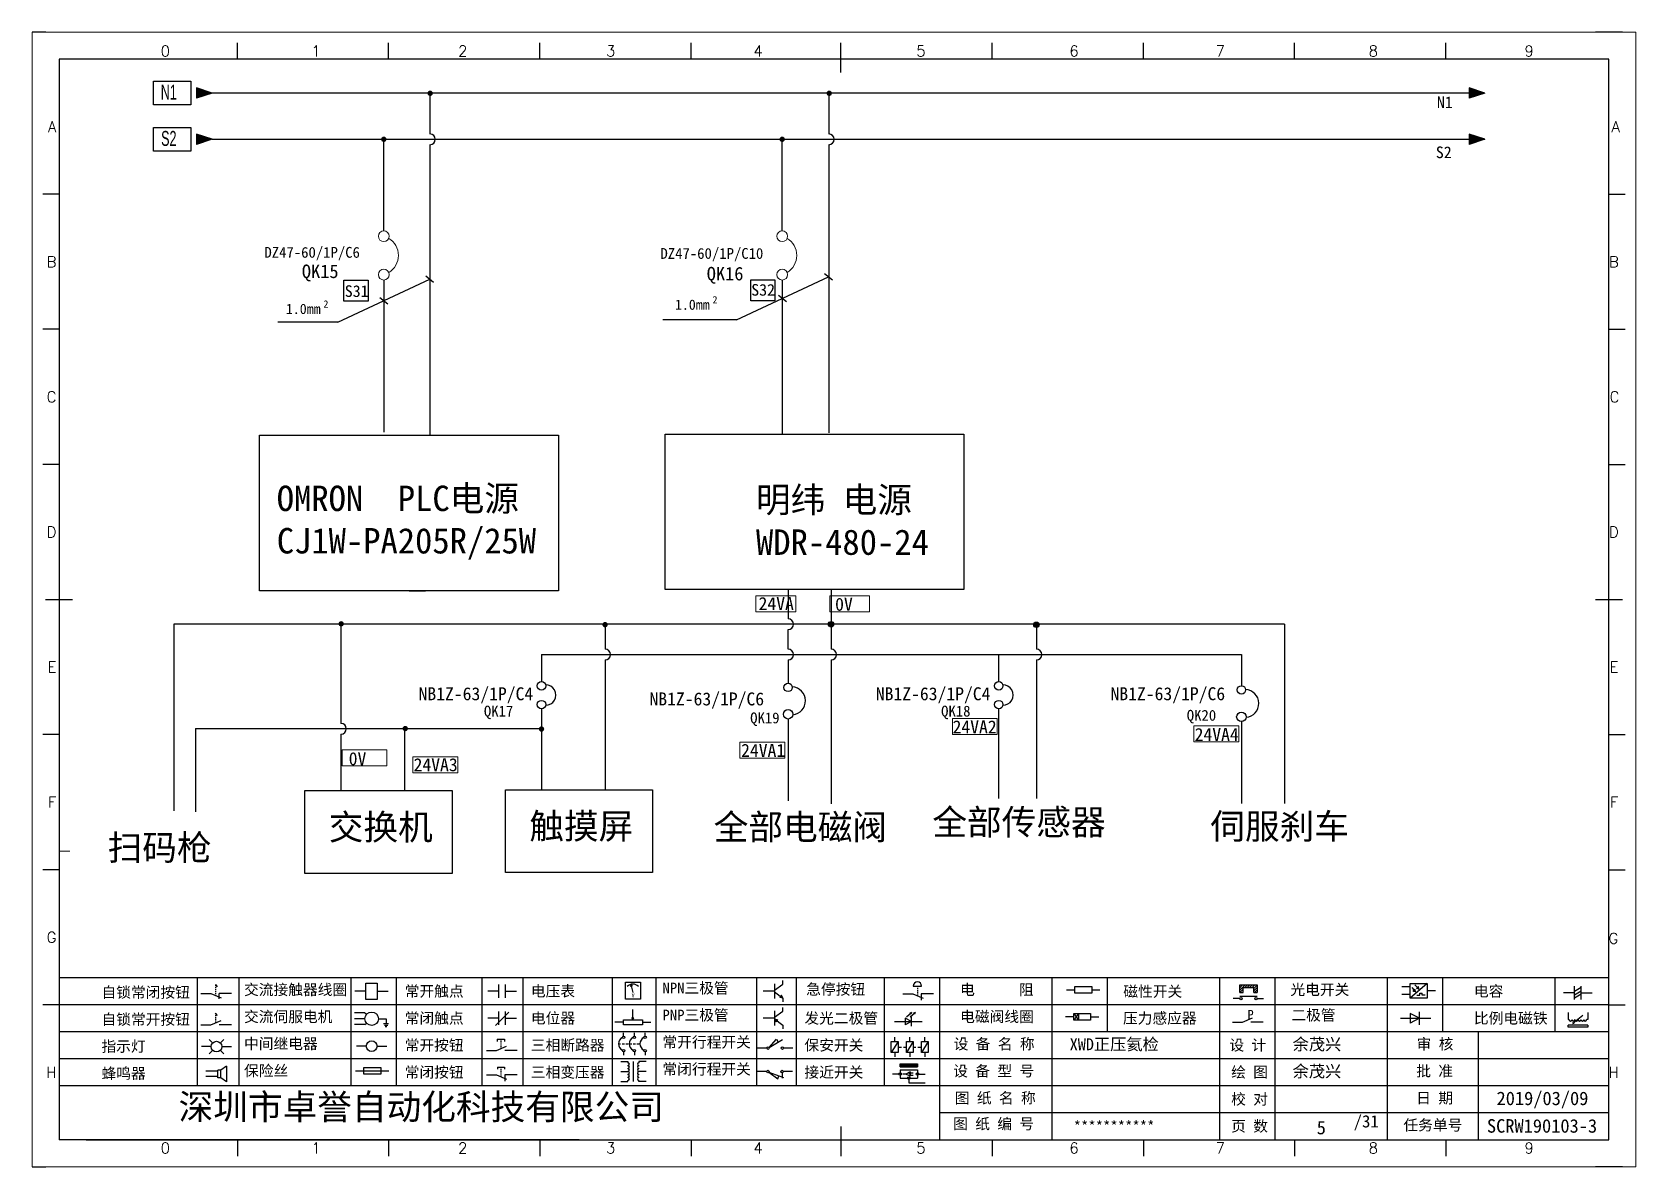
# Model space of a CAD drawing. Header units: millimetres. Extents: x -300 to 54435, y -106 to 60527.
# Drawn here: x 1580.4 to 1877.4, y 1904.7 to 2114.7 of the extents above; entities that cross this region are included whole.
import ezdxf
from ezdxf.enums import TextEntityAlignment as Align

# ---------------------------------------------------------------- set-up
doc = ezdxf.new("R2010")
doc.units = ezdxf.units.MM
for name, color, linetype in [('AE_BOR', 1, 'Continuous'), ('MISC', 2, 'Continuous'), ('主图', 7, 'Continuous')]:
    doc.layers.add(name, color=color, linetype=linetype)
doc.styles.get("Standard").update_dxf_attribs({"font": ''})
doc.styles.add('WD', font='romans.shx', dxfattribs={"width": 0.8, "bigfont": 'gbcbig.shx'})
doc.styles.add('样式 0', font='')
doc.styles.add('样式 8', font='arial.ttf', dxfattribs={"width": 0.6, "height": 2.5})
doc.styles.add('汉字', font='')
doc.styles.get('Standard').set_extended_font_data('SimSun')
doc.styles.get('样式 0').set_extended_font_data('KaiTi_GB2312')
doc.styles.get('汉字').set_extended_font_data('新宋体')

# ---------------------------------------------------------------- blocks, each defined once
blk = doc.blocks.new('磁性开关')
at = {"linetype": 'ByBlock'}
h = blk.add_hatch(dxfattribs=at)
h.set_pattern_fill('ANSI31', color=256, scale=0.1, style=0)
h.paths.add_polyline_path([(-1910.88, -776.69), (-1910.88, -775.29), (-1907.69, -775.29), (-1907.69, -776.69), (-1908.31, -776.69), (-1908.31, -775.79), (-1910.25, -775.79), (-1910.25, -776.69)])
for p, q in [((-1910.91, -777.81), (-1912.09, -777.81)), ((-1910.88, -776.69), (-1910.88, -775.29)), ((-1910.88, -775.29), (-1907.69, -775.29)), ((-1910.88, -776.69), (-1910.25, -776.69)), ((-1910.88, -777.39), (-1907.69, -777.39)), ((-1910.25, -776.69), (-1910.25, -775.79)), ((-1910.25, -775.79), (-1908.31, -775.79)), ((-1908.31, -776.69), (-1908.31, -775.79)), ((-1908.31, -776.69), (-1907.69, -776.69)), ((-1907.69, -775.29), (-1907.69, -776.69)), ((-1907.66, -777.81), (-1906.48, -777.81))]:
    blk.add_line(p, q, dxfattribs=at)
for centre in [(-1910.68, -777.81), (-1907.88, -777.81)]:
    blk.add_circle(centre, 0.225, dxfattribs=at)
blk = doc.blocks.new('*U4')
at = {"linetype": 'ByBlock'}
for p, q in [((-1909.23, -780.45), (-1909.23, -780.67)), ((-1909.23, -780.45), (-1908.92, -780.84)), ((-1909.23, -780.84), (-1909.23, -781.05)), ((-1911.92, -782.07), (-1910.06, -782.07)), ((-1910.06, -782.07), (-1908.18, -782.88)), ((-1909.23, -781.23), (-1909.23, -781.44)), ((-1909.23, -781.61), (-1909.23, -781.83)), ((-1909.23, -782), (-1909.23, -782.21)), ((-1909.23, -782.38), (-1909.23, -782.43)), ((-1908.52, -783.07), (-1908.52, -782.07)), ((-1906.25, -782.07), (-1908.52, -782.07))]:
    blk.add_line(p, q, dxfattribs=at)
blk = doc.blocks.new('*U6')
at = {"linetype": 'ByBlock'}
for p, q in [((-1911.92, -792.89), (-1910.06, -792.89)), ((-1910.06, -792.89), (-1908.18, -792.08)), ((-1908.88, -791.17), (-1909.23, -790.71)), ((-1909.23, -790.71), (-1909.23, -790.92)), ((-1909.23, -791.09), (-1909.23, -791.31)), ((-1909.23, -791.48), (-1909.23, -791.69)), ((-1909.23, -791.86), (-1909.23, -792.08)), ((-1909.23, -792.25), (-1909.23, -792.47)), ((-1906.25, -792.89), (-1908.52, -792.89))]:
    blk.add_line(p, q, dxfattribs=at)
blk = doc.blocks.new('蜂鸣器')
at = {"linetype": 'ByBlock'}
for p, q in [((-1907.17, -795.53), (-1908.25, -796.26)), ((-1907.17, -795.53), (-1907.17, -798.41)), ((-1908.8, -796.48), (-1911.01, -796.48)), ((-1908.8, -797.46), (-1911.01, -797.46)), ((-1908.25, -796.26), (-1908.8, -796.26)), ((-1908.8, -797.68), (-1908.8, -796.26)), ((-1908.25, -797.68), (-1908.8, -797.68)), ((-1908.25, -797.68), (-1908.25, -796.26)), ((-1907.17, -798.41), (-1908.25, -797.68))]:
    blk.add_line(p, q, dxfattribs=at)
blk = doc.blocks.new('指示灯')
at = {"linetype": 'ByBlock'}
for p, q in [((-1854.25, -776.92), (-1856.06, -776.92)), ((-1854.62, -775.59), (-1853.97, -776.23)), ((-1854.62, -778.25), (-1853.97, -777.61)), ((-1851.9, -775.59), (-1852.54, -776.23)), ((-1851.9, -778.25), (-1852.54, -777.61)), ((-1852.26, -776.92), (-1850.45, -776.92))]:
    blk.add_line(p, q, dxfattribs=at)
blk.add_circle((-1853.26, -776.92), 0.992, dxfattribs=at)
blk = doc.blocks.new('光电开关')
at = {"linetype": 'ByBlock'}
h = blk.add_hatch(dxfattribs=at)
h.set_pattern_fill('ANSI31', color=256, scale=0.01, style=0)
h.set_pattern_definition([(45, (0.172267, 0), (-0.0224506403, 0.0224506403), [])])
h.paths.add_polyline_path([(-1882.44, -776.34), (-1882.5, -775.91), (-1882.68, -776.07)])
h.paths.add_polyline_path([(-1882.86, -776.23), (-1882.44, -776.34), (-1882.68, -776.07)])
h.paths.add_polyline_path([(-1883.05, -776.88), (-1883.11, -776.45), (-1883.29, -776.61)])
h.paths.add_polyline_path([(-1883.47, -776.77), (-1883.05, -776.88), (-1883.29, -776.61)])
for p, q in [((-1884.01, -775.96), (-1885.56, -775.96)), ((-1884.01, -777.39), (-1885.56, -777.39)), ((-1880.91, -775.3), (-1884.01, -778.05)), ((-1883.75, -776.09), (-1883.05, -776.88)), ((-1883.11, -776.45), (-1883.47, -776.77)), ((-1883.05, -776.88), (-1883.47, -776.77)), ((-1883.14, -775.55), (-1882.44, -776.34)), ((-1883.05, -776.88), (-1883.11, -776.45)), ((-1882.5, -775.91), (-1882.86, -776.23)), ((-1882.44, -776.34), (-1882.86, -776.23)), ((-1882.78, -777.47), (-1882.23, -777.47)), ((-1882.44, -776.34), (-1882.5, -775.91)), ((-1882.23, -777.47), (-1882.23, -777.14)), ((-1882.23, -777.14), (-1881.78, -777.14)), ((-1881.78, -777.47), (-1881.78, -777.14)), ((-1881.23, -777.47), (-1881.78, -777.47)), ((-1879.37, -776.67), (-1880.91, -776.67))]:
    blk.add_line(p, q, dxfattribs=at)
blk.add_lwpolyline([(-1884.01, -775.3), (-1880.91, -775.3), (-1880.91, -778.05), (-1884.01, -778.05)], close=True, dxfattribs=at)
blk = doc.blocks.new('交流接触器线圈')
at = {"linetype": 'ByBlock'}
for p, q in [((-1880.82, -781.77), (-1882.87, -781.77)), ((-1878.72, -781.77), (-1876.67, -781.77))]:
    blk.add_line(p, q, dxfattribs=at)
blk.add_lwpolyline([(-1880.82, -780.28), (-1878.72, -780.28), (-1878.72, -783.26), (-1880.82, -783.26)], close=True, dxfattribs=at)
blk = doc.blocks.new('交流伺服电机')
at = {"linetype": 'ByBlock'}
for p, q in [((-1880.97, -785.75), (-1882.94, -785.75)), ((-1880.97, -786.85), (-1882.94, -786.85)), ((-1880.97, -785.75), (-1880.65, -786.03)), ((-1878.49, -786.85), (-1877.07, -786.85)), ((-1877.07, -786.85), (-1877.07, -787.72)), ((-1880.97, -787.94), (-1882.94, -787.94)), ((-1880.97, -787.94), (-1880.65, -787.67)), ((-1877.54, -787.72), (-1876.59, -787.72)), ((-1877.38, -788.01), (-1876.75, -788.01)), ((-1877.23, -788.29), (-1876.9, -788.29))]:
    blk.add_line(p, q, dxfattribs=at)
blk.add_circle((-1879.73, -786.85), 1.24, dxfattribs=at)
blk = doc.blocks.new('中间继电器')
at = {"linetype": 'ByBlock'}
for p, q in [((-1880.72, -791.92), (-1882.54, -791.92)), ((-1878.74, -791.92), (-1876.92, -791.92))]:
    blk.add_line(p, q, dxfattribs=at)
blk.add_circle((-1879.73, -791.92), 0.992, dxfattribs=at)
blk = doc.blocks.new('保险丝')
at = {"linetype": 'ByBlock'}
blk.add_line((-1882.72, -796.49), (-1876.55, -796.49), dxfattribs=at)
blk.add_lwpolyline([(-1881.2, -795.86), (-1878.06, -795.86), (-1878.06, -797.12), (-1881.2, -797.12)], close=True, dxfattribs=at)
blk = doc.blocks.new('常开按钮')
at = {"linetype": 'ByBlock'}
for p, q in [((-1910.06, -787.73), (-1908.18, -786.93)), ((-1909.9, -785.68), (-1908.56, -785.68)), ((-1909.9, -785.68), (-1909.9, -786.07)), ((-1909.23, -785.68), (-1909.23, -785.89)), ((-1909.23, -786.06), (-1909.23, -786.28)), ((-1909.23, -786.45), (-1909.23, -786.67)), ((-1909.23, -786.84), (-1909.23, -787.05)), ((-1908.56, -785.68), (-1908.56, -786.07)), ((-1911.92, -787.73), (-1910.06, -787.73)), ((-1909.23, -787.22), (-1909.23, -787.38)), ((-1906.25, -787.73), (-1908.52, -787.73))]:
    blk.add_line(p, q, dxfattribs=at)
blk = doc.blocks.new('常开触点')
at = {"linetype": 'ByBlock'}
for p, q in [((-1853.82, -782.99), (-1853.82, -780.56)), ((-1852.6, -782.99), (-1852.6, -780.56)), ((-1853.82, -781.77), (-1855.88, -781.77)), ((-1852.6, -781.77), (-1850.55, -781.77))]:
    blk.add_line(p, q, dxfattribs=at)
blk = doc.blocks.new('常闭触点')
at = {"linetype": 'ByBlock'}
for p, q in [((-1853.82, -786.77), (-1855.88, -786.77)), ((-1852.01, -785.66), (-1854.43, -788.1)), ((-1853.82, -787.99), (-1853.82, -785.56)), ((-1852.6, -787.99), (-1852.6, -785.56)), ((-1852.6, -786.77), (-1850.55, -786.77))]:
    blk.add_line(p, q, dxfattribs=at)
blk = doc.blocks.new('常闭按钮')
at = {"linetype": 'ByBlock'}
for p, q in [((-1856.13, -792.28), (-1854.28, -792.28)), ((-1854.28, -792.28), (-1852.4, -793.09)), ((-1854.11, -790.83), (-1852.77, -790.83)), ((-1854.11, -790.83), (-1854.11, -791.22)), ((-1853.44, -790.83), (-1853.44, -791.04)), ((-1853.44, -791.21), (-1853.44, -791.43)), ((-1853.44, -791.6), (-1853.44, -791.82)), ((-1853.44, -791.99), (-1853.44, -792.2)), ((-1853.44, -792.37), (-1853.44, -792.53)), ((-1852.77, -790.83), (-1852.77, -791.22)), ((-1850.47, -792.28), (-1852.73, -792.28)), ((-1852.73, -792.28), (-1852.73, -793.43))]:
    blk.add_line(p, q, dxfattribs=at)
blk = doc.blocks.new('电磁阀线圈')
at = {"linetype": 'ByBlock'}
for p, q in [((-1854.61, -795.92), (-1853.75, -797.16)), ((-1853.75, -795.92), (-1854.61, -797.16)), ((-1853.75, -795.92), (-1853.75, -797.16)), ((-1854.61, -796.54), (-1856.17, -796.54)), ((-1851.53, -796.54), (-1849.97, -796.54))]:
    blk.add_line(p, q, dxfattribs=at)
blk.add_lwpolyline([(-1854.61, -795.92), (-1851.53, -795.92), (-1851.53, -797.16), (-1854.61, -797.16)], close=True, dxfattribs=at)
blk = doc.blocks.new('电压表')
at = {"linetype": 'ByBlock'}
for p, q in [((-1814.84, -780.75), (-1814.91, -781.13)), ((-1814.6, -781.05), (-1814.91, -781.13)), ((-1814.84, -780.75), (-1814.46, -782.26)), ((-1814.84, -780.75), (-1814.6, -781.05))]:
    blk.add_line(p, q, dxfattribs=at)
blk.add_lwpolyline([(-1815.84, -780.34), (-1813.07, -780.34), (-1813.07, -783.49), (-1815.84, -783.49)], close=True, dxfattribs=at)
blk.add_arc((-1814.46, -782.26), 1.56, 46.8313, 133.1687, dxfattribs=at)
at = {"linetype": 'ByBlock', "insert": (-1814.7, -782.39), "char_height": 0.75, "width": 0.6768, "attachment_point": 1}
blk.add_mtext('V', dxfattribs=at)
blk = doc.blocks.new('电位器')
at = {"linetype": 'ByBlock'}
for p, q in [((-1814.45, -787.3), (-1814.62, -786.96)), ((-1814.62, -786.96), (-1814.27, -786.96)), ((-1814.45, -787.3), (-1814.45, -785.39)), ((-1814.45, -787.3), (-1814.27, -786.96)), ((-1816.21, -787.75), (-1817.79, -787.75)), ((-1812.68, -787.75), (-1811.1, -787.75))]:
    blk.add_line(p, q, dxfattribs=at)
blk.add_lwpolyline([(-1816.21, -787.3), (-1812.68, -787.3), (-1812.68, -788.2), (-1816.21, -788.2)], close=True, dxfattribs=at)
blk = doc.blocks.new('三相断路器')
at = {"linetype": 'ByBlock'}
for p, q in [((-1816.17, -790.33), (-1816.17, -789.7)), ((-1814.17, -790.33), (-1814.17, -789.7)), ((-1812.18, -790.33), (-1812.18, -789.7)), ((-1817.14, -791.74), (-1816.72, -791.74)), ((-1816.45, -791.74), (-1816.03, -791.74)), ((-1815.76, -791.74), (-1815.34, -791.74)), ((-1815.07, -791.74), (-1814.65, -791.74)), ((-1814.38, -791.74), (-1813.96, -791.74)), ((-1813.69, -791.74), (-1813.27, -791.74)), ((-1816.17, -793.19), (-1816.17, -793.83)), ((-1814.17, -793.19), (-1814.17, -793.83)), ((-1812.18, -793.19), (-1812.18, -793.83))]:
    blk.add_line(p, q, dxfattribs=at)
for centre in [(-1816.17, -790.55), (-1816.17, -792.98), (-1814.17, -790.55), (-1814.17, -792.98), (-1812.18, -790.55), (-1812.18, -792.98)]:
    blk.add_circle(centre, 0.219, dxfattribs=at)
for centre in [(-1815.81, -791.74), (-1813.82, -791.74), (-1811.83, -791.74)]:
    blk.add_arc(centre, 1.32, 115.5791, 244.4209, dxfattribs=at)
blk = doc.blocks.new('三相变压器')
at = {"linetype": 'ByBlock'}
for p, q in [((-1816.69, -795.03), (-1815.37, -795.03)), ((-1815.37, -795.03), (-1815.37, -795.24)), ((-1814.34, -798.7), (-1814.34, -795.04)), ((-1812, -795.03), (-1813.32, -795.03)), ((-1813.32, -795.03), (-1813.32, -795.24)), ((-1816.69, -796.87), (-1815.37, -796.87)), ((-1816.69, -798.71), (-1815.37, -798.71)), ((-1815.37, -798.71), (-1815.37, -798.5)), ((-1812, -796.87), (-1813.32, -796.87)), ((-1813.32, -798.71), (-1813.32, -798.5)), ((-1812, -798.71), (-1813.32, -798.71))]:
    blk.add_line(p, q, dxfattribs=at)
for centre, start, end in [((-1815.37, -795.51), 270, 90), ((-1815.37, -796.06), 270, 90), ((-1813.32, -795.51), 90, 270), ((-1813.32, -796.06), 90, 270), ((-1815.37, -796.6), 270, 90), ((-1815.37, -797.14), 270, 90), ((-1815.37, -797.68), 270, 90), ((-1815.37, -798.23), 270, 90), ((-1813.32, -796.6), 90, 270), ((-1813.32, -797.14), 90, 270), ((-1813.32, -797.68), 90, 270), ((-1813.32, -798.23), 90, 270)]:
    blk.add_arc(centre, 0.271, start, end, dxfattribs=at)
blk = doc.blocks.new('压力感应器')
at = {"linetype": 'ByBlock'}
for p, q in [((-1817.44, -777.73), (-1815.59, -777.73)), ((-1815.59, -777.73), (-1813.71, -776.93)), ((-1811.78, -777.73), (-1814.05, -777.73))]:
    blk.add_line(p, q, dxfattribs=at)
at = {"linetype": 'ByBlock', "insert": (-1814.65, -775.48), "char_height": 1.68, "width": 1.2242, "attachment_point": 1}
blk.add_mtext('{\\fNSimSun|b0|i0|c134|p49;P}', dxfattribs=at)
blk = doc.blocks.new('二极管')
at = {"linetype": 'ByBlock'}
for p, q in [((-1787.52, -776.77), (-1781.92, -776.77)), ((-1783.97, -776.77), (-1785.69, -775.9)), ((-1785.69, -775.9), (-1785.69, -777.65)), ((-1783.97, -776.77), (-1785.69, -777.65)), ((-1783.97, -777.99), (-1783.97, -775.56))]:
    blk.add_line(p, q, dxfattribs=at)
blk = doc.blocks.new('NPN三极管')
at = {"linetype": 'ByBlock'}
for p, q in [((-1785.73, -780.61), (-1785.73, -783.32)), ((-1785.73, -781.82), (-1784.15, -780.66)), ((-1784.15, -780.66), (-1784.15, -779.98)), ((-1785.73, -781.97), (-1787.81, -781.97)), ((-1785.73, -782.11), (-1784.15, -783.27)), ((-1784.41, -782.73), (-1784.74, -783.18)), ((-1784.15, -783.27), (-1784.74, -783.18)), ((-1784.15, -783.27), (-1784.41, -782.73)), ((-1784.15, -783.27), (-1784.15, -783.96))]:
    blk.add_line(p, q, dxfattribs=at)
blk = doc.blocks.new('PNP三极管')
at = {"linetype": 'ByBlock'}
for p, q in [((-1784.9, -786.74), (-1786.98, -786.74)), ((-1784.9, -785.38), (-1784.9, -788.09)), ((-1784.9, -786.59), (-1783.32, -785.43)), ((-1784.9, -786.88), (-1783.32, -788.04)), ((-1784.9, -786.88), (-1784.31, -786.97)), ((-1784.9, -786.88), (-1784.64, -787.42)), ((-1784.31, -786.97), (-1784.64, -787.42)), ((-1783.32, -785.43), (-1783.32, -784.75)), ((-1783.32, -788.04), (-1783.32, -788.73))]:
    blk.add_line(p, q, dxfattribs=at)
blk = doc.blocks.new('常开行程开关')
at = {"linetype": 'ByBlock'}
for p, q in [((-1786.29, -792.3), (-1788.01, -792.3)), ((-1785.89, -792.17), (-1784.52, -790.62)), ((-1785.89, -792.17), (-1783.43, -790.72)), ((-1784.52, -790.62), (-1784.19, -791.17)), ((-1781.48, -792.3), (-1783.21, -792.3))]:
    blk.add_line(p, q, dxfattribs=at)
for centre in [(-1786.07, -792.3), (-1783.42, -792.3)]:
    blk.add_circle(centre, 0.219, dxfattribs=at)
blk = doc.blocks.new('常闭行程开关')
at = {"linetype": 'ByBlock'}
for p, q in [((-1786.34, -796.62), (-1788.07, -796.62)), ((-1785.93, -796.72), (-1783.25, -797.7)), ((-1785.93, -796.72), (-1784.3, -798)), ((-1784.3, -798), (-1784.08, -797.4)), ((-1783.48, -796.84), (-1783.48, -797.85)), ((-1781.54, -796.62), (-1783.26, -796.62))]:
    blk.add_line(p, q, dxfattribs=at)
for centre in [(-1786.12, -796.62), (-1783.48, -796.62)]:
    blk.add_circle(centre, 0.219, dxfattribs=at)
blk = doc.blocks.new('电容')
at = {"linetype": 'ByBlock'}
for p, q in [((-1756.08, -782.99), (-1756.08, -780.56)), ((-1754.86, -780.79), (-1756.08, -781.55)), ((-1754.86, -782.99), (-1754.86, -780.56)), ((-1756.08, -781.77), (-1758.13, -781.77)), ((-1754.86, -781.44), (-1756.08, -782.2)), ((-1754.86, -781.99), (-1756.08, -782.75)), ((-1754.86, -781.77), (-1752.81, -781.77))]:
    blk.add_line(p, q, dxfattribs=at)
blk = doc.blocks.new('发光二极管')
at = {"linetype": 'ByBlock'}
for p, q in [((-1758.01, -786.77), (-1752.89, -786.77)), ((-1754.84, -786.77), (-1756.04, -786.16)), ((-1756.04, -786.16), (-1756.04, -787.39)), ((-1754.84, -786.77), (-1756.04, -787.39)), ((-1755.78, -785.92), (-1754.89, -785.14)), ((-1754.89, -785.14), (-1755.2, -785.22)), ((-1755.2, -785.22), (-1755.01, -785.43)), ((-1755.08, -785.92), (-1754.18, -785.14)), ((-1754.89, -785.14), (-1755.01, -785.43)), ((-1754.84, -787.63), (-1754.84, -785.92)), ((-1754.18, -785.14), (-1754.49, -785.22)), ((-1754.49, -785.22), (-1754.31, -785.43)), ((-1754.18, -785.14), (-1754.31, -785.43))]:
    blk.add_line(p, q, dxfattribs=at)
blk = doc.blocks.new('比例电磁阀')
at = {"linetype": 'ByBlock'}
for p, q in [((-1757.26, -775.38), (-1757.26, -776.71)), ((-1757.26, -776.71), (-1757.05, -776.71)), ((-1753.6, -777.73), (-1757.25, -777.73)), ((-1757.25, -778.13), (-1757.25, -777.73)), ((-1753.6, -778.13), (-1757.25, -778.13)), ((-1754.5, -775.98), (-1756.35, -777.44)), ((-1756.35, -777.44), (-1756.25, -777.25)), ((-1756.35, -777.44), (-1756.15, -777.38)), ((-1756.15, -777.38), (-1756.25, -777.25)), ((-1753.58, -776.71), (-1753.8, -776.71)), ((-1753.6, -777.73), (-1753.6, -778.13)), ((-1753.58, -775.38), (-1753.58, -776.71))]:
    blk.add_line(p, q, dxfattribs=at)
for centre in [(-1756.78, -776.71), (-1756.24, -776.71), (-1755.7, -776.71), (-1755.15, -776.71), (-1754.61, -776.71), (-1754.07, -776.71)]:
    blk.add_arc(centre, 0.271, 180, 0, dxfattribs=at)
blk = doc.blocks.new('保安开关')
at = {"linetype": 'ByBlock'}
for p, q in [((-1757.96, -790.79), (-1757.96, -789.97)), ((-1755.17, -790.79), (-1755.17, -789.97)), ((-1752.39, -790.79), (-1752.39, -789.97)), ((-1757.33, -790.79), (-1758.6, -792.81)), ((-1757.96, -792.81), (-1757.96, -793.62)), ((-1757.33, -791.8), (-1756.72, -791.8)), ((-1756.35, -791.8), (-1755.89, -791.8)), ((-1754.54, -790.79), (-1755.81, -792.81)), ((-1755.17, -792.81), (-1755.17, -793.62)), ((-1754.52, -791.8), (-1754.06, -791.8)), ((-1753.69, -791.8), (-1753.08, -791.8)), ((-1751.75, -790.79), (-1753.02, -792.81)), ((-1752.39, -792.81), (-1752.39, -793.62))]:
    blk.add_line(p, q, dxfattribs=at)
for points in [[(-1758.6, -790.79), (-1757.33, -790.79), (-1757.33, -792.81), (-1758.6, -792.81)], [(-1755.81, -790.79), (-1754.54, -790.79), (-1754.54, -792.81), (-1755.81, -792.81)], [(-1753.02, -790.79), (-1751.75, -790.79), (-1751.75, -792.81), (-1753.02, -792.81)]]:
    blk.add_lwpolyline(points, close=True, dxfattribs=at)
blk = doc.blocks.new('接近开关')
at = {"linetype": 'ByBlock'}
h = blk.add_hatch(dxfattribs=at)
h.set_pattern_fill('ANSI31', color=256, scale=0.01, style=0)
h.set_pattern_definition([(45, (-89.131516, -30.795668), (-0.0224506403, 0.0224506403), [])])
h.paths.add_polyline_path([(-1516.96, -1123.35), (-1516.96, -1122.85), (-1513.76, -1122.85), (-1513.76, -1123.35)])
for p, q in [((-1517.18, -1124.71), (-1518.36, -1124.71)), ((-1516.96, -1123.35), (-1516.96, -1122.85)), ((-1516.96, -1122.85), (-1513.76, -1122.85)), ((-1516.96, -1123.35), (-1513.76, -1123.35)), ((-1516.96, -1123.95), (-1513.76, -1123.95)), ((-1516.96, -1123.95), (-1516.96, -1125.47)), ((-1516.96, -1125.47), (-1513.76, -1125.47)), ((-1515.91, -1124.71), (-1516.45, -1124.71)), ((-1515.11, -1124.31), (-1515.91, -1124.71)), ((-1515.11, -1125.11), (-1515.91, -1124.71)), ((-1515.33, -1124.53), (-1515.17, -1124.53)), ((-1515.33, -1124.88), (-1515.17, -1124.88)), ((-1515.25, -1124.45), (-1515.25, -1124.61)), ((-1515.11, -1124.31), (-1515.11, -1125.11)), ((-1515.11, -1124.48), (-1514.58, -1124.48)), ((-1515.11, -1124.94), (-1514.58, -1124.94)), ((-1513.76, -1122.85), (-1513.76, -1123.35)), ((-1513.76, -1123.95), (-1513.76, -1125.47)), ((-1513.54, -1124.71), (-1512.36, -1124.71)), ((-1515.36, -1125.69), (-1515.36, -1126.36)), ((-1515.36, -1126.36), (-1512.36, -1126.36))]:
    blk.add_line(p, q, dxfattribs=at)
for centre in [(-1516.96, -1124.71), (-1515.36, -1125.47), (-1513.76, -1124.71)]:
    blk.add_circle(centre, 0.225, dxfattribs=at)
blk = doc.blocks.new('电阻')
at = {"linetype": 'ByBlock'}
for p, q in [((-3.09, 0), (-1.57, 0)), ((1.57, 0), (3.09, 0))]:
    blk.add_line(p, q, dxfattribs=at)
blk.add_lwpolyline([(-1.57, 0.63), (1.57, 0.63), (1.57, -0.63), (-1.57, -0.63)], close=True, dxfattribs=at)
blk = doc.blocks.new('急停按钮')
at = {"linetype": 'ByBlock'}
for p, q in [((-1.86, 0), (0, 0)), ((0, 0), (1.88, -0.81)), ((0.06, 1.45), (1.61, 1.45)), ((0.83, 1.45), (0.83, 1.24)), ((0.83, 1.07), (0.83, 0.85)), ((0.83, 0.68), (0.83, 0.47)), ((0.83, 0.29), (0.83, 0.08)), ((3.81, 0), (1.54, 0)), ((1.54, 0), (1.54, -1.15)), ((0.83, -0.09), (0.83, -0.24))]:
    blk.add_line(p, q, dxfattribs=at)
blk.add_arc((0.83, 1.45), 0.774, 0, 180)

msp = doc.modelspace()

# ---------------------------------------------------------------- hatches: boundary and pattern name
for points in [[(1613.704, 2103.398), (1610.785, 2104.334), (1610.785, 2102.463)], [(1849.408, 2103.402), (1846.489, 2104.338), (1846.489, 2102.467)], [(1613.704, 2094.833), (1610.785, 2095.768), (1610.785, 2093.897)], [(1849.408, 2094.837), (1846.489, 2095.772), (1846.489, 2093.901)]]:
    msp.add_hatch(color=7).paths.add_polyline_path(points)
at = {"lineweight": -2}
h = msp.add_hatch(color=7, dxfattribs=at)
edge = h.paths.add_edge_path()
edge.add_arc((1654.078, 2103.349), 0.5, 0, 360)
h = msp.add_hatch(color=7, dxfattribs=at)
edge = h.paths.add_edge_path()
edge.add_arc((1727.983, 2103.349), 0.5, 0, 360)
h = msp.add_hatch(color=7, dxfattribs=at)
edge = h.paths.add_edge_path()
edge.add_arc((1645.493, 2094.837), 0.5, 0, 360)
h = msp.add_hatch(color=7, dxfattribs=at)
edge = h.paths.add_edge_path()
edge.add_arc((1719.276, 2094.838), 0.5, 0, 360)
h = msp.add_hatch(color=7, dxfattribs=at)
edge = h.paths.add_edge_path()
edge.add_arc((1637.6, 2005.171), 0.5, 0, 360)
h = msp.add_hatch(color=7, dxfattribs=at)
edge = h.paths.add_edge_path()
edge.add_arc((1686.471, 2005.016), 0.5, 0, 360)
h = msp.add_hatch(color=7, dxfattribs=at)
edge = h.paths.add_edge_path()
edge.add_arc((1728.339, 2005.101), 0.5, 0, 360)
h = msp.add_hatch(color=7, dxfattribs=at)
edge = h.paths.add_edge_path()
edge.add_arc((1766.343, 2004.999), 0.5, 0, 360)
h = msp.add_hatch(color=7, dxfattribs=at)
edge = h.paths.add_edge_path()
edge.add_arc((1649.474, 1985.797), 0.5, 0, 360)
h = msp.add_hatch(color=7, dxfattribs=at)
edge = h.paths.add_edge_path()
edge.add_arc((1674.706, 1985.71), 0.5, 0, 360)

# ---------------------------------------------------------------- linework, layer by layer
at = {"color": 7}
for p, q in [((1872.369, 2109.676), (1585.369, 2109.676)), ((1585.369, 2109.676), (1585.369, 1909.676)), ((1872.369, 1909.676), (1872.369, 2109.676)), ((1613.704, 2103.398), (1610.785, 2104.334)), ((1610.785, 2104.334), (1610.785, 2102.463)), ((1613.704, 2103.398), (1610.785, 2102.463)), ((1634.935, 2103.39), (1613.704, 2103.398)), ((1849.408, 2103.402), (1634.912, 2103.399)), ((1849.408, 2103.402), (1846.489, 2104.338)), ((1846.489, 2104.338), (1846.489, 2102.467)), ((1849.408, 2103.402), (1846.489, 2102.467)), ((1613.704, 2094.833), (1610.785, 2095.768)), ((1610.785, 2095.768), (1610.785, 2093.897)), ((1613.704, 2094.833), (1610.785, 2093.897)), ((1613.704, 2094.833), (1849.408, 2094.837)), ((1719.276, 2077.902), (1719.276, 2094.834)), ((1849.408, 2094.837), (1846.489, 2095.772)), ((1846.489, 2095.772), (1846.489, 2093.901)), ((1849.408, 2094.837), (1846.489, 2093.901)), ((1645.495, 2068.793), (1645.489, 2040.616)), ((1719.276, 2068.793), (1719.276, 2040.295)), ((1812.282, 2005.111), (1606.647, 2005.111)), ((1720.359, 2000.485), (1720.359, 2004.101)), ((1590.399, 1909.676), (1869.899, 1909.676)), ((1711.166, 1909.676), (1771.116, 1909.676)), ((1771.116, 1909.676), (1839.902, 1909.676))]:
    msp.add_line(p, q, dxfattribs=at)
at = {"color": 7, "lineweight": -2}
for p, q in [((1654.035, 2103.399), (1654.035, 2095.833)), ((1727.94, 2103.399), (1727.94, 2095.833)), ((1645.493, 2077.902), (1645.493, 2094.833)), ((1654.035, 2093.833), (1654.035, 2040.116)), ((1727.889, 2093.835), (1727.889, 2040.494)), ((1650.177, 2011.303), (1644.803, 2011.303)), ((1650.177, 2011.303), (1653.235, 2011.303)), ((1725.258, 2011.535), (1717.278, 2011.535)), ((1720.359, 2011.535), (1720.359, 2006.101)), ((1728.339, 2011.535), (1728.339, 2000.485)), ((1606.647, 2005.111), (1606.643, 1970.549)), ((1637.556, 2005.101), (1637.556, 1986.759)), ((1686.472, 2005.101), (1686.472, 2000.485)), ((1766.343, 2005.101), (1766.343, 2000.485)), ((1812.282, 2005.111), (1812.282, 1971.95)), ((1674.686, 1999.485), (1804.302, 1999.485)), ((1674.686, 1999.485), (1674.686, 1994.481)), ((1759.357, 1999.485), (1759.357, 1994.429)), ((1804.302, 1999.485), (1804.302, 1993.717)), ((1686.472, 1998.485), (1686.472, 1974.476)), ((1720.359, 1998.485), (1720.359, 1994.193)), ((1728.339, 1998.485), (1728.339, 1971.894)), ((1766.343, 1998.485), (1766.343, 1972.849)), ((1674.686, 1989.445), (1674.686, 1974.476)), ((1720.359, 1987.558), (1720.359, 1972.425)), ((1759.357, 1989.449), (1759.357, 1972.849)), ((1804.302, 1987.241), (1804.302, 1971.95)), ((1610.619, 1985.78), (1674.686, 1985.78)), ((1610.619, 1985.78), (1610.619, 1970.368)), ((1637.556, 1984.759), (1637.556, 1974.308)), ((1649.342, 1985.78), (1649.342, 1974.308)), ((1610.949, 1939.676), (1610.949, 1919.676)), ((1618.625, 1939.676), (1618.625, 1919.676)), ((1639.415, 1939.676), (1639.415, 1919.676)), ((1647.768, 1939.676), (1647.768, 1919.676)), ((1663.623, 1939.676), (1663.623, 1919.676)), ((1671.272, 1939.676), (1671.272, 1919.676)), ((1687.764, 1939.676), (1687.764, 1919.676)), ((1695.866, 1939.676), (1695.866, 1919.676)), ((1714.485, 1939.676), (1714.485, 1919.676)), ((1721.845, 1939.676), (1721.845, 1919.676)), ((1738.155, 1939.676), (1738.155, 1919.676)), ((1748.393, 1939.676), (1748.393, 1909.761)), ((1769.203, 1939.676), (1769.203, 1929.676)), ((1779.441, 1939.676), (1779.441, 1929.676)), ((1800.251, 1939.676), (1800.251, 1929.676)), ((1810.489, 1939.676), (1810.489, 1929.676)), ((1831.299, 1939.676), (1831.299, 1929.676)), ((1841.537, 1939.676), (1841.537, 1929.676)), ((1862.348, 1939.676), (1862.348, 1929.676)), ((1769.203, 1929.676), (1769.203, 1909.761)), ((1800.251, 1929.676), (1800.251, 1909.676)), ((1810.489, 1929.676), (1810.489, 1909.676)), ((1831.299, 1929.676), (1831.299, 1909.676)), ((1848.152, 1929.676), (1848.152, 1909.676))]:
    msp.add_line(p, q, dxfattribs=at)
at = {"color": 7, "lineweight": 9, "ltscale": 0.1}
for p, q in [((1585.369, 1963.105), (1587.369, 1963.105)), ((1681.704, 1909.676), (1711.166, 1909.676)), ((1709.809, 1909.676), (1709.809, 1909.676)), ((1709.809, 1909.676), (1709.809, 1909.676)), ((1709.809, 1909.676), (1709.809, 1909.676)), ((1709.809, 1909.676), (1709.809, 1909.676))]:
    msp.add_line(p, q, dxfattribs=at)
at = {"color": 7, "linetype": 'ByBlock'}
for p, q in [((1872.369, 1939.676), (1585.369, 1939.676)), ((1872.369, 1934.676), (1585.369, 1934.676)), ((1872.369, 1929.676), (1585.369, 1929.676)), ((1872.369, 1924.676), (1585.369, 1924.676)), ((1872.369, 1919.676), (1585.369, 1919.676)), ((1872.369, 1914.676), (1748.393, 1914.676))]:
    msp.add_line(p, q, dxfattribs=at)
at = {"color": 7, "ltscale": 2}
for p, q in [((1872.369, 1909.676), (1872.369, 1931.123)), ((1681.704, 1909.676), (1585.369, 1909.676)), ((1839.902, 1909.676), (1869.899, 1909.676)), ((1839.902, 1909.676), (1872.369, 1909.676))]:
    msp.add_line(p, q, dxfattribs=at)
at = {"color": 7, "lineweight": -3}
for points in [[(1602.838, 2105.575), (1609.779, 2105.575), (1609.779, 2101.222), (1602.838, 2101.222)], [(1602.838, 2097.009), (1609.779, 2097.009), (1609.779, 2092.656), (1602.838, 2092.656)]]:
    msp.add_lwpolyline(points, close=True, dxfattribs=at)
at = {"color": 7, "ltscale": 2}
for points in [[(1638.119, 2068.801), (1642.583, 2068.801), (1642.583, 2064.915), (1638.119, 2064.915)], [(1713.463, 2068.86), (1717.926, 2068.86), (1717.926, 2064.974), (1713.463, 2064.974)]]:
    msp.add_lwpolyline(points, close=True, dxfattribs=at)
at = {"color": 7, "lineweight": -2}
for points in [[(1622.506, 2040.064), (1677.848, 2040.064), (1677.848, 2011.303), (1622.506, 2011.303)], [(1697.587, 2040.295), (1752.929, 2040.295), (1752.929, 2011.535), (1697.587, 2011.535)], [(1630.891, 1974.308), (1658.143, 1974.308), (1658.143, 1958.973), (1630.891, 1958.973)], [(1668.022, 1974.476), (1695.273, 1974.476), (1695.273, 1959.141), (1668.022, 1959.141)]]:
    msp.add_lwpolyline(points, close=True, dxfattribs=at)
at = {"color": 7, "lineweight": 0}
for points in [[(1714.412, 2010.37), (1721.78, 2010.37), (1721.78, 2007.38), (1714.412, 2007.38)], [(1728.072, 2010.37), (1735.44, 2010.37), (1735.44, 2007.38), (1728.072, 2007.38)], [(1750.79, 1987.676), (1759.111, 1987.676), (1759.111, 1984.686), (1750.79, 1984.686)], [(1795.498, 1986.305), (1803.819, 1986.305), (1803.819, 1983.314), (1795.498, 1983.314)], [(1637.761, 1981.885), (1646.082, 1981.885), (1646.082, 1978.895), (1637.761, 1978.895)], [(1711.431, 1983.274), (1719.752, 1983.274), (1719.752, 1980.284), (1711.431, 1980.284)], [(1650.886, 1980.567), (1659.207, 1980.567), (1659.207, 1977.577), (1650.886, 1977.577)]]:
    msp.add_lwpolyline(points, close=True, dxfattribs=at)
for centre in [(1645.493, 2076.902), (1719.276, 2076.902), (1645.493, 2069.793), (1719.276, 2069.793)]:
    msp.add_circle(centre, 1, dxfattribs=at)
at = {"color": 7, "lineweight": -2}
for centre, radius in [((1728.339, 2005.101), 0.5), ((1766.343, 2004.999), 0.5), ((1674.698, 1993.704), 0.778), ((1720.363, 1993.416), 0.778), ((1759.37, 1993.704), 0.778), ((1804.305, 1992.94), 0.778), ((1674.698, 1990.223), 0.778), ((1759.37, 1990.223), 0.778), ((1720.359, 1988.432), 0.874), ((1804.302, 1987.957), 0.874)]:
    msp.add_circle(centre, radius, dxfattribs=at)
for centre, radius, start, end in [((1654.035, 2094.833), 1, 270, 90), ((1727.889, 2094.835), 1, 270, 90), ((1720.359, 2005.101), 1, 270, 90), ((1686.472, 1999.485), 1, 270, 90), ((1720.359, 1999.485), 1, 270, 90), ((1728.339, 1999.485), 1, 270, 90), ((1766.343, 1999.485), 1, 270, 90), ((1675.47, 1991.983), 1.886, 269.86349, 90.36311), ((1721.014, 1990.923), 2.576, 274.81146, 87.28552), ((1760.141, 1991.983), 1.886, 269.86349, 90.36311), ((1804.957, 1990.448), 2.576, 274.81146, 87.28552), ((1637.556, 1985.759), 1, 270, 90)]:
    msp.add_arc(centre, radius, start, end, dxfattribs=at)
at = {"color": 7, "lineweight": 0}
for centre in [(1644.5, 2073.348), (1718.283, 2073.348)]:
    msp.add_arc(centre, 3.691, 301.18201, 58.81799, dxfattribs=at)
at = {"layer": 'AE_BOR', "color": 7, "lineweight": 30}
for p, q in [((1582.899, 2114.676), (1580.366, 2114.676)), ((1874.899, 2114.676), (1869.899, 2114.676)), ((1730.149, 2107.176), (1730.149, 2112.176)), ((1582.869, 2009.676), (1587.869, 2009.676)), ((1869.869, 2009.676), (1874.869, 2009.676)), ((1730.149, 1912.176), (1730.149, 1907.176)), ((1730.149, 1909.676), (1730.149, 1907.176)), ((1580.366, 1904.676), (1582.899, 1904.676)), ((1874.899, 1904.676), (1869.899, 1904.676))]:
    msp.add_line(p, q, dxfattribs=at)
at = {"layer": 'AE_BOR', "color": 7, "lineweight": 15}
for p, q in [((1580.366, 2114.676), (1877.366, 2114.676)), ((1580.366, 1904.676), (1580.366, 2114.676)), ((1877.366, 2114.676), (1877.366, 1904.676)), ((1877.366, 1904.676), (1580.366, 1904.676))]:
    msp.add_line(p, q, dxfattribs=at)
at = {"layer": 'AE_BOR', "color": 7}
for p, q in [((1618.399, 2109.676), (1618.399, 2112.676)), ((1646.399, 2109.676), (1646.399, 2112.676)), ((1674.399, 2109.676), (1674.399, 2112.676)), ((1702.399, 2109.676), (1702.399, 2112.676)), ((1730.149, 2109.676), (1730.149, 2112.676)), ((1758.149, 2109.676), (1758.149, 2112.676)), ((1786.149, 2109.676), (1786.149, 2112.676)), ((1814.149, 2109.676), (1814.149, 2112.676)), ((1842.149, 2109.676), (1842.149, 2112.676)), ((1585.369, 2084.676), (1582.369, 2084.676)), ((1872.369, 2084.676), (1875.369, 2084.676)), ((1585.369, 2059.676), (1582.369, 2059.676)), ((1872.369, 2059.676), (1875.369, 2059.676)), ((1585.369, 2034.676), (1582.369, 2034.676)), ((1872.369, 2034.676), (1875.369, 2034.676)), ((1585.369, 1984.676), (1582.369, 1984.676)), ((1872.369, 1984.676), (1875.369, 1984.676)), ((1585.369, 1959.676), (1582.369, 1959.676)), ((1872.369, 1959.676), (1875.369, 1959.676)), ((1585.369, 1934.676), (1582.369, 1934.676)), ((1872.369, 1934.676), (1875.369, 1934.676)), ((1618.399, 1909.676), (1618.399, 1906.676)), ((1646.399, 1909.676), (1646.399, 1906.676)), ((1674.399, 1909.676), (1674.399, 1906.676)), ((1702.399, 1909.676), (1702.399, 1906.676)), ((1730.149, 1909.676), (1730.149, 1906.676)), ((1758.149, 1909.676), (1758.149, 1906.676)), ((1786.149, 1909.676), (1786.149, 1906.676)), ((1814.149, 1909.676), (1814.149, 1906.676)), ((1842.149, 1909.676), (1842.149, 1906.676))]:
    msp.add_line(p, q, dxfattribs=at)
at = {"layer": '主图', "color": 7, "linetype": 'ByBlock'}
for p, q in [((1636.987, 2060.972), (1653.993, 2068.966)), ((1653.254, 2069.561), (1654.732, 2068.371)), ((1710.841, 2061.423), (1727.848, 2069.417)), ((1727.109, 2070.012), (1728.586, 2068.822)), ((1644.751, 2065.564), (1646.229, 2064.374)), ((1718.606, 2066.015), (1720.083, 2064.825)), ((1710.841, 2061.423), (1697.155, 2061.423)), ((1636.987, 2060.972), (1625.859, 2060.972))]:
    msp.add_line(p, q, dxfattribs=at)

# ---------------------------------------------------------------- block references
at = {"color": 7, "linetype": 'ByBlock'}
for name, p in [('*U4', (3523.558, 2718.853)), ('交流接触器线圈', (3522.982, 2718.945)), ('常开触点', (3520.636, 2718.974)), ('电压表', (3506.075, 2719.192)), ('NPN三极管', (3503.563, 2719.179)), ('磁性开关', (3714.895, 2713.636)), ('光电开关', (3719.591, 2713.945)), ('电容', (3622.058, 2718.657)), ('电位器', (3506.075, 2719.192)), ('PNP三极管', (3502.738, 2718.95)), ('压力感应器', (3620.09, 2709.192)), ('*U6', (3523.558, 2723.853)), ('交流伺服电机', (3522.982, 2718.945)), ('常闭触点', (3520.636, 2718.974)), ('发光二极管', (3498.081, 2718.369)), ('电磁阀线圈', (3627.891, 2728.974)), ('二极管', (3621.278, 2708.95)), ('比例电磁阀', (3622.058, 2708.657)), ('指示灯', (3467.772, 2703.853)), ('中间继电器', (3522.982, 2718.945)), ('常开按钮', (3576.422, 2713.974)), ('三相断路器', (3506.075, 2719.192)), ('常开行程开关', (3502.738, 2718.95)), ('保安开关', (3498.081, 2718.657)), ('蜂鸣器', (3523.558, 2718.853)), ('保险丝', (3522.982, 2718.945)), ('常闭按钮', (3520.636, 2713.974)), ('三相变压器', (3506.075, 2719.192)), ('常闭行程开关', (3502.738, 2718.95)), ('接近开关', (3258.082, 3046.574))]:
    msp.add_blockref(name, p, dxfattribs=at)
at = {"color": 7}
for name, p in [('急停按钮', (1743.481, 1936.692)), ('电阻', (1775.022, 1937.453))]:
    msp.add_blockref(name, p, dxfattribs=at)

# ---------------------------------------------------------------- texts
for p in [(1627.364, 2062.513), (1699.41, 2063.292)]:
    msp.add_text('1.0mm', height=1.89, dxfattribs=at).set_placement(p)
at = {"color": 7, "style": '汉字'}
for s, p in [('QK17', (1666.751, 1989.025)), ('QK18', (1751.423, 1989.025)), ('QK19', (1716.064, 1987.767)), ('QK20', (1796.917, 1988.247))]:
    msp.add_text(s, height=2, dxfattribs=at).set_placement(p, align=Align.MIDDLE_CENTER)
at = {"color": 7, "char_height": 2.772, "width": 4.96666, "attachment_point": 1, "style": '样式 8'}
for s, insert in [('N1', (1604.202, 2104.953)), ('S2', (1604.265, 2096.39))]:
    msp.add_mtext(s, dxfattribs=dict(at, insert=insert))
at = {"color": 7, "lineweight": -2}
for s, insert, char_height, width, attachment_point in [('N1', (1840.512, 2102.775), 2.16, 6.57903, 1), ('S2', (1840.315, 2093.515), 2.16, 6.57903, 1), ('S31', (1638.271, 2067.822), 2.16, 6.57903, 1), ('S32', (1713.535, 2068.059), 2.16, 6.57903, 1), ('OMRON  PLC电源\\PCJ1W-PA205R/25W', (1625.677, 2030.747), 4.70644, 53.1264, 1), ('明纬 电源WDR-480-24', (1714.419, 2030.489), 4.70644, 35.88585, 1), ('{\\fSimSun|b1|i0|c134|p2;24VA}', (1714.901, 2010.115), 2.4, 4.65551, 1), ('{\\fSimSun|b1|i0|c134|p2;0V}', (1729.073, 2009.999), 2.4, 4.65551, 1), ('\\pt0;NB1Z-63/1P/C4', (1651.938, 1993.429), 2.4, 80.08641, 1), ('\\pt0;NB1Z-63/1P/C4', (1736.61, 1993.429), 2.4, 80.08641, 1), ('\\pt0;NB1Z-63/1P/C6', (1780.071, 1993.435), 2.4, 80.08641, 1), ('\\pt0;NB1Z-63/1P/C6', (1694.699, 1992.478), 2.4, 80.08641, 1), ('{\\fSimSun|b1|i0|c134|p2;24VA2}', (1750.824, 1987.3), 2.4, 4.65551, 1), ('{\\fSimSun|b1|i0|c134|p2;24VA4}', (1795.65, 1985.897), 2.4, 4.65551, 1), ('{\\fSimSun|b1|i0|c134|p2;0V}', (1638.998, 1981.416), 2.4, 4.65551, 1), ('{\\fSimSun|b1|i0|c134|p2;24VA1}', (1711.665, 1982.961), 2.4, 4.65551, 1), ('{\\fSimSun|b1|i0|c134|p2;24VA3}', (1651.014, 1980.298), 2.4, 4.65551, 1), ('交换机', (1635.308, 1969.92), 4.7064, 20.77742, 1), ('触摸屏', (1672.439, 1970.088), 4.7064, 20.77742, 1), ('全部电磁阀', (1706.594, 1969.93), 4.7064, 32.93073, 1), ('全部传感器', (1747.076, 1970.837), 4.7064, 32.93073, 1), ('伺服刹车', (1798.55, 1970.052), 4.7064, 32.93073, 1), ('扫码枪', (1594.356, 1966.131), 4.7064, 21.50678, 1), ('深圳市卓誉自动化科技有限公司', (1607.503, 1918.148), 4.70644, 96.11383, 1), ('{\\C256;***********}', (1780.727, 1912.176), 2, 31.04816, 5)]:
    msp.add_mtext(s, dxfattribs=dict(at, insert=insert, char_height=char_height, width=width, attachment_point=attachment_point))
at = {"color": 7, "attachment_point": 1}
for s, insert, char_height, width in [('2', (1634.315, 2065.037), 1.35, 2.39904), ('2', (1706.361, 2065.816), 1.35, 2.39904), ('{\\fKaiTi_GB2312|b0|i0|c134|p49;XWD\\fNSimSun|b0|i0|c134|p49;正}压氦检', (1772.513, 1928.475), 2.2, 26.57668), ('余茂兴', (1813.799, 1928.475), 2.2, 15.31746), ('余茂兴', (1813.799, 1923.475), 2.2, 15.31746)]:
    msp.add_mtext(s, dxfattribs=dict(at, insert=insert, char_height=char_height, width=width))
at = {"color": 7, "char_height": 2, "attachment_point": 1, "style": '汉字'}
for s, insert in [('{\\fKaiTi_GB2312|b0|i0|c134|p49;自锁常闭按钮}', (1593.225, 1937.991)), ('{\\fKaiTi_GB2312|b0|i0|c134|p49;交流接触器线圈}', (1619.62, 1938.485)), ('{\\fKaiTi_GB2312|b0|i0|c134|p49;常开触点}', (1649.373, 1938.198)), ('{\\fKaiTi_GB2312|b0|i0|c134|p49;电压表}', (1672.733, 1938.207)), ('{\\fKaiTi_GB2312|b0|i0|c134|p49;NPN三极管}', (1697.099, 1938.769)), ('{\\fKaiTi_GB2312|b0|i0|c134|p49;急停按钮}', (1723.721, 1938.556)), ('{\\fKaiTi_GB2312|b0|i0|c134|p49;电      阻}', (1752.227, 1938.484)), ('{\\fKaiTi_GB2312|b0|i0|c134|p49;磁性开关}', (1782.438, 1938.147)), ('{\\fKaiTi_GB2312|b0|i0|c134|p49;光电开关}', (1813.389, 1938.485)), ('{\\fKaiTi_GB2312|b0|i0|c134|p49;电容}', (1847.364, 1938.197)), ('{\\fKaiTi_GB2312|b0|i0|c134|p49;交流伺服电机}', (1619.62, 1933.485)), ('{\\fKaiTi_GB2312|b0|i0|c134|p49;常闭触点}', (1649.373, 1933.198)), ('{\\fKaiTi_GB2312|b0|i0|c134|p49;电位器}', (1672.733, 1933.207)), ('{\\fKaiTi_GB2312|b0|i0|c134|p49;PNP三极管}', (1697.099, 1933.769)), ('{\\fKaiTi_GB2312|b0|i0|c134|p49;发光二极管}', (1723.388, 1933.197)), ('{\\fKaiTi_GB2312|b0|i0|c134|p49;电磁阀线圈}', (1752.227, 1933.484)), ('{\\fKaiTi_GB2312|b0|i0|c134|p49;压力感应器}', (1782.385, 1933.207)), ('{\\fKaiTi_GB2312|b0|i0|c134|p49;二极管}', (1813.57, 1933.769)), ('{\\fKaiTi_GB2312|b0|i0|c134|p49;比例电磁铁}', (1847.364, 1933.197)), ('{\\fKaiTi_GB2312|b0|i0|c134|p49;自锁常开按钮}', (1593.225, 1932.991)), ('{\\fKaiTi_GB2312|b0|i0|c134|p49;指示灯}', (1593.225, 1927.991)), ('{\\fKaiTi_GB2312|b0|i0|c134|p49;中间继电器}', (1619.62, 1928.485)), ('{\\fKaiTi_GB2312|b0|i0|c134|p49;常开按钮}', (1649.373, 1928.198)), ('{\\fKaiTi_GB2312|b0|i0|c134|p49;三相断路器}', (1672.733, 1928.207)), ('{\\fKaiTi_GB2312|b0|i0|c134|p49;常开行程开关}', (1697.099, 1928.769)), ('{\\fKaiTi_GB2312|b0|i0|c134|p49;保安开关}', (1723.388, 1928.197)), ('{\\fKaiTi_GB2312|b0|i0|c134|p0;设 备 名 称}', (1751.02, 1928.432)), ('{\\fKaiTi_GB2312|b0|i0|c134|p0;设 计}', (1802.087, 1928.216)), ('{\\fKaiTi_GB2312|b0|i0|c134|p0;审 核}', (1836.755, 1928.426)), ('{\\fKaiTi_GB2312|b0|i0|c134|p49;蜂鸣器}', (1593.225, 1922.991)), ('{\\fKaiTi_GB2312|b0|i0|c134|p49;保险丝}', (1619.62, 1923.485)), ('{\\fKaiTi_GB2312|b0|i0|c134|p49;常闭按钮}', (1649.373, 1923.198)), ('{\\fKaiTi_GB2312|b0|i0|c134|p49;三相变压器}', (1672.733, 1923.207)), ('{\\fKaiTi_GB2312|b0|i0|c134|p49;常闭行程开关}', (1697.099, 1923.769)), ('{\\fKaiTi_GB2312|b0|i0|c134|p49;接近开关}', (1723.388, 1923.197)), ('{\\fKaiTi_GB2312|b0|i0|c134|p0;设 备 型 号}', (1750.946, 1923.432)), ('{\\fKaiTi_GB2312|b0|i0|c134|p0;绘 图}', (1802.416, 1923.216)), ('{\\fKaiTi_GB2312|b0|i0|c134|p0;批 准}', (1836.685, 1923.426)), ('{\\fKaiTi_GB2312|b0|i0|c134|p0;图 纸 名 称}', (1751.23, 1918.432)), ('{\\fKaiTi_GB2312|b0|i0|c134|p0;日 期}', (1836.685, 1918.426)), ('{\\fKaiTi_GB2312|b0|i0|c134|p0;校 对}', (1802.416, 1918.216)), ('{\\fKaiTi_GB2312|b0|i0|c134|p0;图 纸 编 号}', (1750.931, 1913.649)), ('{\\fKaiTi_GB2312|b0|i0|c134|p0;页 数}', (1802.416, 1913.216)), ('{\\fKaiTi_GB2312|b0|i0|c134|p0;任务单号}', (1834.309, 1913.426))]:
    msp.add_mtext(s, dxfattribs=dict(at, insert=insert))
at = {"char_height": 2.5, "attachment_point": 1}
for s, width, insert in [('2019/03/09', 15.27785, (1851.557, 1918.609)), ('5', 4.1409, (1818.255, 1913.206)), ('SCRW190103-3', 16.39674, (1849.773, 1913.51))]:
    msp.add_mtext_dynamic_manual_height_columns(s, width=width, gutter_width=12.5, heights=[0], dxfattribs=dict(at, insert=insert))
at = {"color": 7, "linetype": 'ByBlock', "lineweight": -2, "insert": (1823.746, 1912.837), "char_height": 4.26888, "width": 20.81025, "attachment_point": 5}
msp.add_mtext('  {\\H0.53119x; /31}', dxfattribs=at)
at = {"layer": 'AE_BOR', "color": 7, "style": 'WD'}
for s, p in [('0', (1605.036, 2110.176)), ('1', (1632.962, 2110.176)), ('2', (1660.111, 2110.176)), ('3', (1687.511, 2110.176)), ('4', (1714.812, 2110.176)), ('5', (1744.961, 2110.176)), ('6', (1773.306, 2110.176)), ('7', (1800.404, 2110.176)), ('8', (1828.734, 2110.176)), ('9', (1857.598, 2110.176)), ('0', (1605.036, 1907.176)), ('1', (1632.962, 1907.176)), ('2', (1660.111, 1907.176)), ('3', (1687.511, 1907.176)), ('4', (1714.812, 1907.176)), ('5', (1744.961, 1907.176)), ('6', (1773.306, 1907.176)), ('7', (1800.404, 1907.176)), ('8', (1828.734, 1907.176)), ('9', (1857.598, 1907.176))]:
    msp.add_text(s, height=2, dxfattribs=at).set_placement(p, align=Align.CENTER)
for s, p in [('A', (1584.869, 2097.176)), ('A', (1874.393, 2097.176)), ('B', (1584.869, 2072.176)), ('B', (1874.203, 2072.176)), ('C', (1584.869, 2047.176)), ('C', (1874.298, 2047.176)), ('D', (1584.869, 2022.176)), ('D', (1874.203, 2022.176)), ('E', (1584.869, 1997.176)), ('E', (1874.108, 1997.176)), ('F', (1584.869, 1972.176)), ('F', (1874.108, 1972.176)), ('F', (1874.108, 1972.176)), ('G', (1584.869, 1947.176)), ('G', (1874.108, 1946.957)), ('H', (1584.869, 1922.176)), ('H', (1874.203, 1922.176))]:
    msp.add_text(s, height=2, dxfattribs=at).set_placement(p, align=Align.MIDDLE_RIGHT)
at = {"layer": 'MISC', "color": 7, "width": 5.01683, "attachment_point": 1, "style": '样式 0'}
for s, insert, char_height in [('{\\fSimSun|b0|i0|c134|p2;DZ47-60/1P/C6}', (1623.39, 2074.92), 2), ('{\\fSimSun|b0|i0|c134|p2;DZ47-60/1P/C10}', (1696.729, 2074.718), 2), ('{\\fSimSun|b0|i0|c134|p2;QK15}', (1630.322, 2071.661), 2.5), ('{\\fSimSun|b0|i0|c134|p2;QK16}', (1705.299, 2071.231), 2.5)]:
    msp.add_mtext(s, dxfattribs=dict(at, insert=insert, char_height=char_height))

doc.saveas('drawing.dxf')
